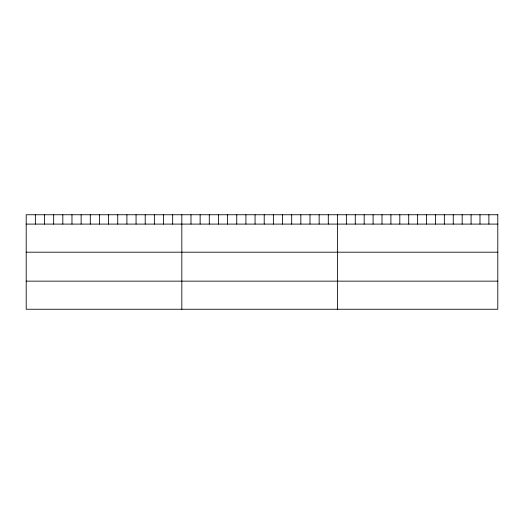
<?xml version="1.0" encoding="UTF-8"?>
<svg xmlns="http://www.w3.org/2000/svg" width="524" height="524" viewBox="0 0 524 524"><rect width="100%" height="100%" fill="white"/><g stroke="black" fill="none" stroke-linecap="round" stroke-linejoin="round"><path stroke-width="0.79" d="M26.2 224.095L497.8 224.095M26.2 252.195L497.8 252.195M26.2 281.146L497.8 281.146M488.892 214.755L488.892 224.095M479.984 214.755L479.984 224.095M471.076 214.755L471.076 224.095M462.168 214.755L462.168 224.095M453.26 214.755L453.26 224.095M444.352 214.755L444.352 224.095M435.444 214.755L435.444 224.095M426.536 214.755L426.536 224.095M417.628 214.755L417.628 224.095M408.72 214.755L408.72 224.095M399.812 214.755L399.812 224.095M390.904 214.755L390.904 224.095M381.996 214.755L381.996 224.095M373.088 214.755L373.088 224.095M364.18 214.755L364.18 224.095M355.272 214.755L355.272 224.095M346.364 214.755L346.364 224.095M337.456 214.755L337.456 309.245M328.299 214.755L328.299 224.095M319.149 214.755L319.149 224.095M309.992 214.755L309.992 224.095M300.835 214.755L300.835 224.095M291.685 214.755L291.685 224.095M282.528 214.755L282.528 224.095M273.371 214.755L273.371 224.095M264.22 214.755L264.22 224.095M255.064 214.755L255.064 224.095M245.913 214.755L245.913 224.095M236.756 214.755L236.756 224.095M227.599 214.755L227.599 224.095M218.449 214.755L218.449 224.095M209.292 214.755L209.292 224.095M200.135 214.755L200.135 224.095M190.985 214.755L190.985 224.095M181.828 214.755L181.828 309.245M172.671 214.755L172.671 224.095M163.521 214.755L163.521 224.095M154.364 214.755L154.364 224.095M145.207 214.755L145.207 224.095M136.057 214.755L136.057 224.095M126.9 214.755L126.9 224.095M117.743 214.755L117.743 224.095M108.592 214.755L108.592 224.095M99.436 214.755L99.436 224.095M90.285 214.755L90.285 224.095M81.128 214.755L81.128 224.095M71.971 214.755L71.971 224.095M62.821 214.755L62.821 224.095M53.664 214.755L53.664 224.095M44.507 214.755L44.507 224.095M35.357 214.755L35.357 224.095M497.8 214.755L26.2 214.755L26.2 309.245L497.8 309.245L497.8 214.755"/></g></svg>
